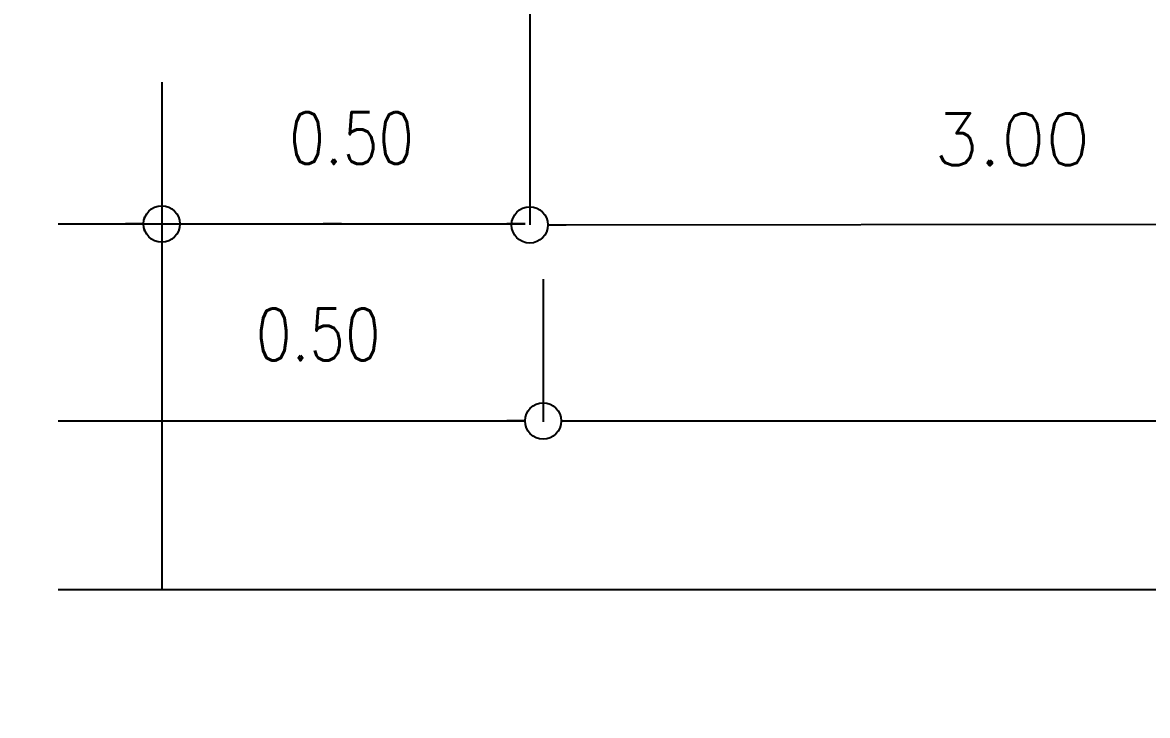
# Model space of a CAD drawing. Header units: metres. Extents: x 294898 to 295286, y 1620966 to 1622103.
# Drawn here: x 295147.23 to 295167.77, y 1621866.3 to 1621878.95 of the extents above; entities that cross this region are included whole.
import ezdxf

# ---------------------------------------------------------------- set-up
doc = ezdxf.new("R2010")
doc.units = ezdxf.units.M
doc.styles.get("Standard").update_dxf_attribs({"font": 'simplex.shx'})
doc.dimstyles.new('COTAS LOTES', dxfattribs={"dimscale": 0.25, "dimtxt": 2, "dimasz": 0.18, "dimexe": 0.18, "dimexo": 0.0625, "dimgap": 0.09, "dimtad": 0, "dimlfac": 1.1976, "dimzin": 0, "dimdsep": 46, "dimtxsty": 'Standard', "dimblk": 'NONE', "dimcen": 0, "dimse1": 1, "dimse2": 1, "dimsd1": 1, "dimsd2": 1, "dimadec": 0, "dimazin": 0, "dimtfac": 1, "dimtofl": 0, "dimtmove": 0, "dimatfit": 3, "dimldrblk": 'NONE', "dimfxl": 1, "dimtolj": 1, "dimtzin": 0, "dimarcsym": 0})

# ---------------------------------------------------------------- blocks, each defined once
blk = doc.blocks.new('_DOTBLANK')
at = {"color": 0, "linetype": 'ByBlock'}
blk.add_line((-0.5, 0), (-1, 0), dxfattribs=at)
blk.add_circle((0, 0), 0.5, dxfattribs=at)
blk = doc.blocks.new('*D322')
at = {"layer": 'Defpoints', "color": 0, "transparency": 16777216}
for p in [(295135.463, 1622039.414, 769.142), (295196.827, 1622025.001, 769.142), (294948.109, 1620966.087)]:
    blk.add_point(p, dxfattribs=at)
at = {"color": 0, "transparency": 16777216, "insert": (294917.427, 1620973.293), "char_height": 0.5, "attachment_point": 5, "rotation": 346.7819}
blk.add_mtext('\\A1;75.49V', dxfattribs=at)
blk = doc.blocks.new('_None')

msp = doc.modelspace()

# ---------------------------------------------------------------- linework, layer by layer
at = {"lineweight": -3}
for p, q in [((295156.4894, 1621881.1688), (295156.4894, 1621875.2564)), ((295149.7717, 1621877.8634), (295149.7717, 1621868.6001)), ((295147.8823, 1621875.2741), (295156.4032, 1621875.2741)), ((295149.4404, 1621875.2741), (295149.1092, 1621875.2741)), ((295153.0527, 1621875.2741), (295152.7215, 1621875.2741)), ((295156.4032, 1621875.2741), (295156.0719, 1621875.2741)), ((295156.8207, 1621875.2564), (295169.0099, 1621875.2741)), ((295156.7344, 1621874.2651), (295156.7344, 1621871.6581)), ((295147.8823, 1621871.6758), (295156.4032, 1621871.6758)), ((295156.4032, 1621871.6758), (295156.0719, 1621871.6758)), ((295157.3969, 1621871.6758), (295192.1199, 1621871.6758)), ((295147.8836, 1621868.6001), (295191.4612, 1621868.6001))]:
    msp.add_line(p, q, dxfattribs=at)
for centre in [(295149.7717, 1621875.2741), (295156.7344, 1621871.6758)]:
    msp.add_circle(centre, 0.3312, dxfattribs=at)

# ---------------------------------------------------------------- block references
at = {"lineweight": -3, "xscale": 0.6624812712309947, "yscale": 0.6624812712309947, "zscale": 0.6624812712309947, "rotation": 180}
for p in [(295149.7717, 1621875.2741), (295156.4894, 1621875.2564), (295156.7344, 1621871.6758)]:
    msp.add_blockref('_DOTBLANK', p, dxfattribs=at)

# ---------------------------------------------------------------- texts
at = {"lineweight": -3, "width": 0.8}
for p in [(295152.1004, 1621876.3699), (295151.4914, 1621872.7836)]:
    msp.add_text('0.50', height=0.94857, dxfattribs=at).set_placement(p)
at = {"lineweight": -3, "insert": (295165.2964, 1621876.8199), "char_height": 0.94857, "width": 2.89088, "attachment_point": 5}
msp.add_mtext('3.00', dxfattribs=at)

# ---------------------------------------------------------------- dimensions: what is measured, and where the dimension line sits
dim = msp.add_aligned_dim(p1=(295135.4632, 1622039.4142, 769.142), p2=(295196.827, 1622025.001, 769.142), distance=-1087.7316, dimstyle='COTAS LOTES', override={"dimpost": 'V'})
dim.commit()
dim.dimension.update_dxf_attribs({"geometry": '*D322', "text_midpoint": (294917.4269, 1620973.2933)})

doc.saveas('drawing.dxf')
